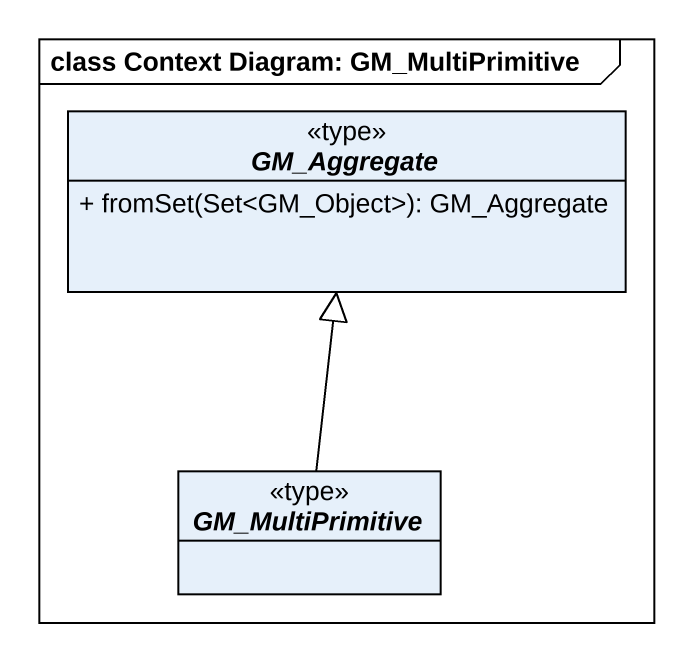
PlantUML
@startuml
mainframe class Context Diagram: GM_MultiPrimitive
hide circle
hide empty members
skinparam classAttributeIconSize 0
abstract class GM_Aggregate <<type>> {
  + fromSet(Set<GM_Object>): GM_Aggregate
}
abstract class GM_MultiPrimitive <<type>>
GM_MultiPrimitive -up-|> GM_Aggregate
@enduml
